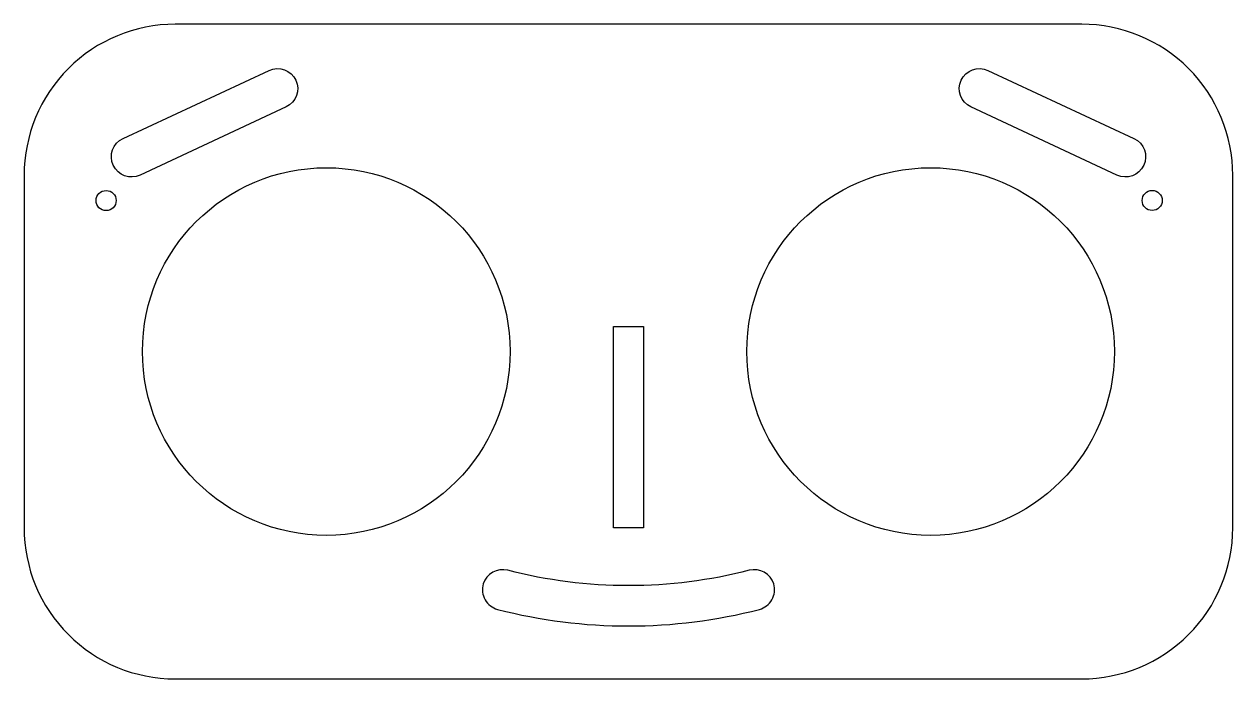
# Model space of a CAD drawing. Header units: millimetres. Extents: x -30 to 90, y -32 to 33.
import ezdxf

# ---------------------------------------------------------------- set-up
doc = ezdxf.new("R2010")
doc.units = ezdxf.units.MM
doc.layers.get('0').update_dxf_attribs({"linetype": 'CONTINUOUS'})

msp = doc.modelspace()

# ---------------------------------------------------------------- linework, layer by layer
for points in [[(89.96, 17.51, 0.414214), (74.96, 32.51), (-15.04, 32.51, 0.414214), (-30.04, 17.51), (-30.04, -17.49, 0.414214), (-15.04, -32.49), (74.96, -32.49, 0.414214), (89.96, -17.49)], [(-20.22, 21.16), (-5.72, 27.92, -1), (-4.03, 24.29), (-18.53, 17.53, -1)], [(78.46, 17.53), (63.96, 24.29, -1), (65.65, 27.92), (80.15, 21.16, -1)], [(42.96, -25.59, 0.425982), (44.38, -23.07, 0.402543), (41.96, -21.71, -0.12698), (17.97, -21.71, 0.402543), (15.55, -23.07, 0.425982), (16.97, -25.59, 0.12698)]]:
    msp.add_lwpolyline(points, format="xyb", close=True)
msp.add_lwpolyline([(31.46, -17.49), (28.46, -17.49), (28.46, 2.51), (31.46, 2.51)], close=True)
for centre, radius in [((-0.04, 0.01), 18.25), ((59.96, 0.01), 18.25), ((-21.9, 15), 1), ((81.96, 15.01), 1)]:
    msp.add_circle(centre, radius)

doc.saveas('drawing.dxf')
